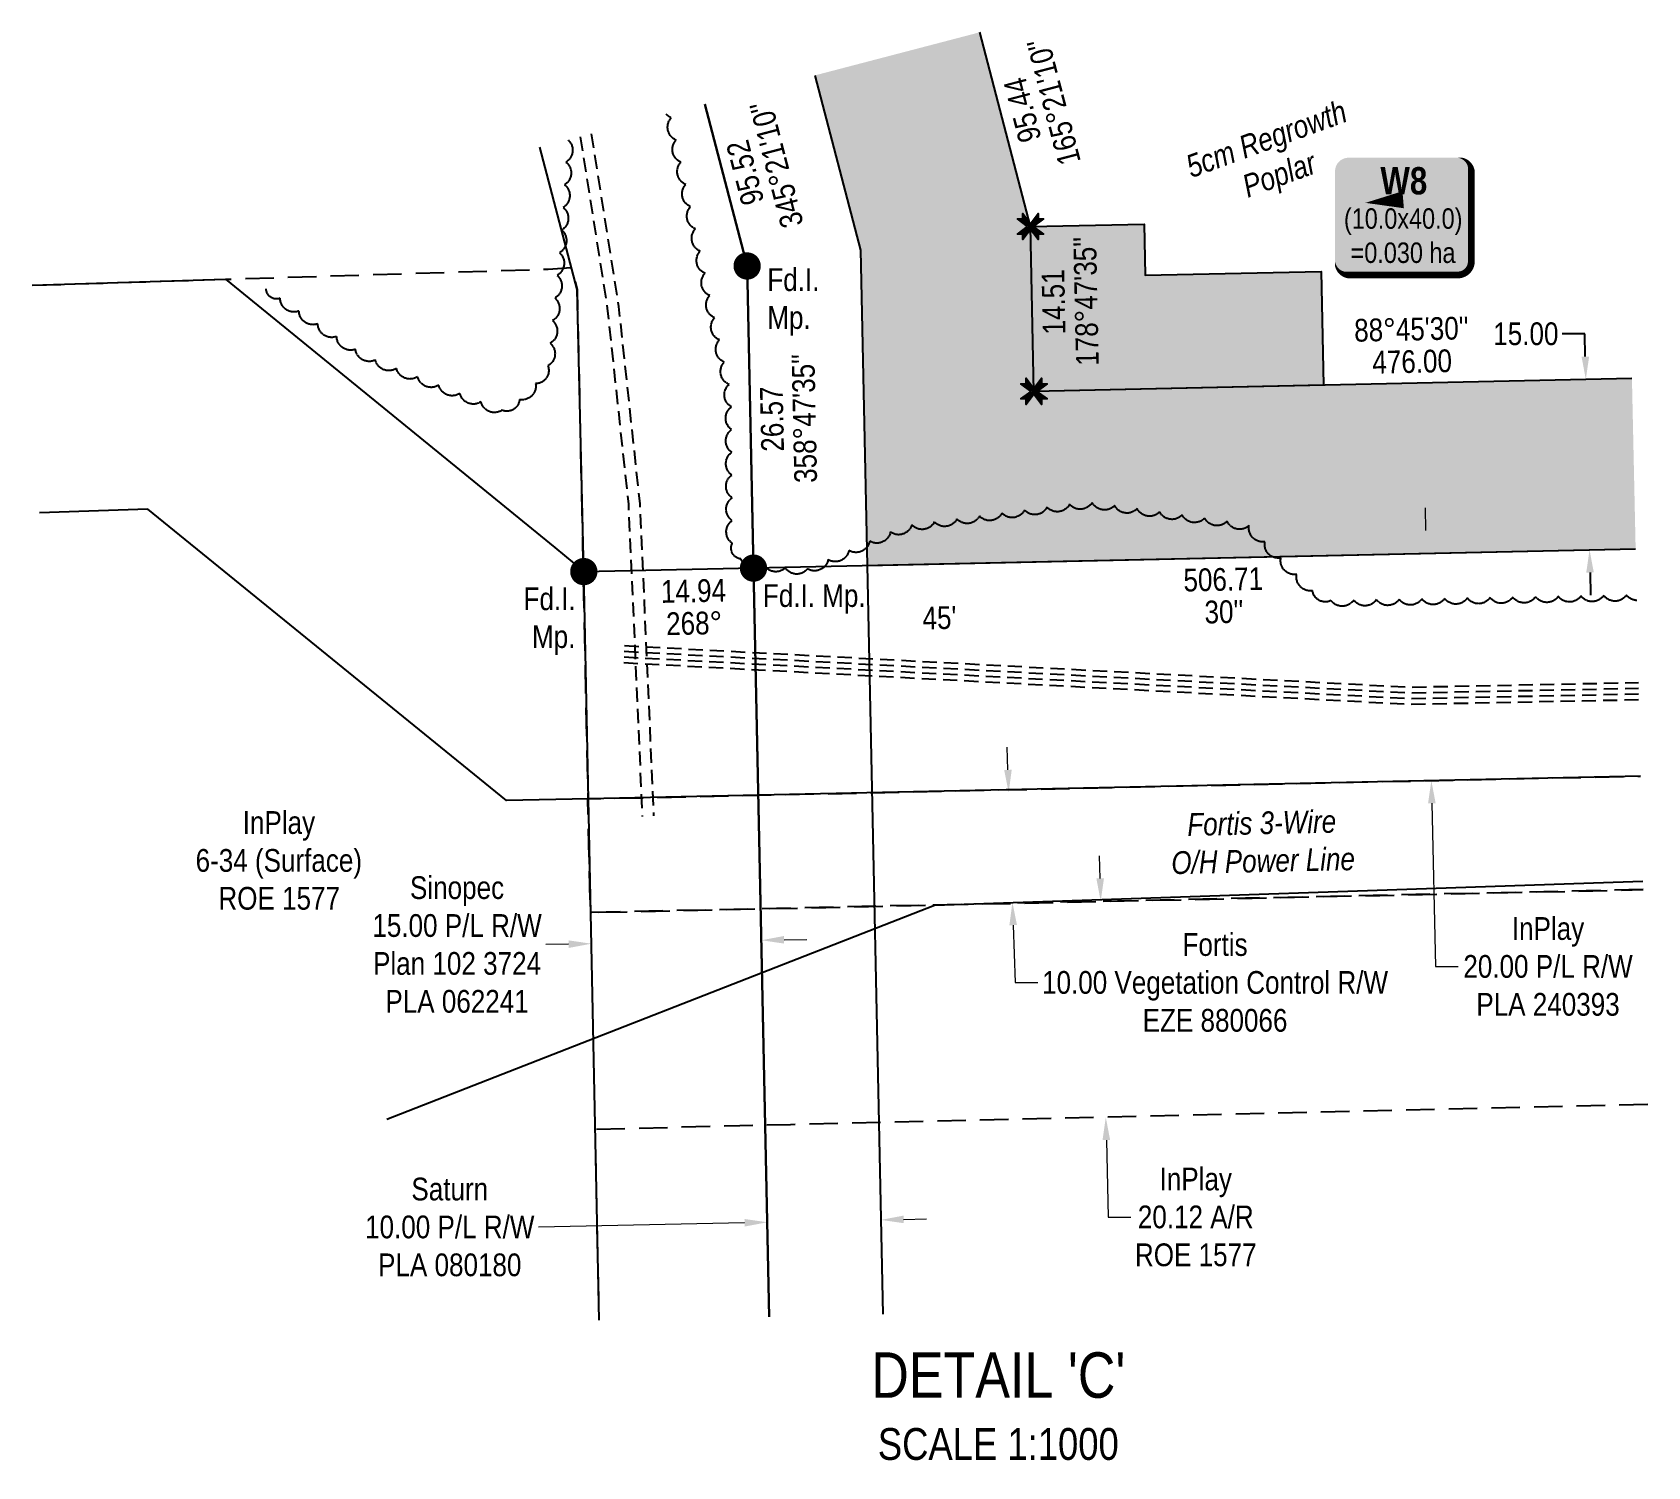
# Model space of a CAD drawing. Extents: x 605914 to 610440, y 5880595 to 5885290.
# Drawn here: x 607991 to 608702, y 5882427 to 5883058 of the extents above; entities that cross this region are included whole.
import ezdxf
from ezdxf.enums import TextEntityAlignment as Align

# ---------------------------------------------------------------- set-up
doc = ezdxf.new("R2010")
doc.units = 0
doc.header["$LTSCALE"] = 5
doc.header["$PDMODE"] = 34
doc.header["$PDSIZE"] = 0.03
for name, pattern in [('0', [1, 1, 0]), ('foc-ACCESSROAD', [3.75, 2.5, -1.25]), ('foc-FLOWLINE', [3.75, 2.5, -1.25]), ('UG_PIPE', [1.875, 1.25, -0.625])]:
    doc.linetypes.add(name, pattern=pattern)
doc.layers.get('Defpoints').update_dxf_attribs({"color": 9})
for name, color, linetype in [('AS-PIPE-UG', 44, 'UG_PIPE'), ('AS-POWER', 104, 'foc-POWER'), ('DETAIL-T', 7, 'Continuous'), ('F-EZE', 190, 'foc-FLOWLINE'), ('F-RW', 190, 'Continuous'), ('F-WS', 190, 'foc-ACCESSROAD'), ('L-BD', 7, 'Continuous'), ('L-MON', 1, 'Continuous'), ('L-MON-T', 1, 'Continuous'), ('P-PROPOSED', 10, 'Continuous'), ('P-PROPOSED-H', 21, 'Continuous'), ('P-TEMP-BLOCKS', 250, 'Continuous'), ('P-TEMP-H', 41, 'Continuous'), ('P-TEMP_WORKSPACE', 46, 'Continuous'), ('P-TXT', 4, 'Continuous'), ('T-BUSH', 110, '0'), ('T-BUSH-T', 110, 'Continuous')]:
    doc.layers.add(name, color=color, linetype=linetype)
for name, color, linetype, lineweight in [('F-AR-T', 190, 'Continuous', 9), ('F-EZE-T', 190, 'Continuous', 9), ('F-RW-T', 190, 'Continuous', 9), ('F-WS-T', 190, 'Continuous', 9)]:
    doc.layers.add(name, color=color, linetype=linetype, lineweight=lineweight)
doc.styles.add('175L', font='ARIALN.TTF', dxfattribs={"height": 20})
doc.styles.add('80', font='ARIALN.TTF', dxfattribs={"height": 10})
doc.styles.add('80CG', font='ARIALN.TTF', dxfattribs={"height": 10})
doc.styles.add('80L', font='ARIALN.TTF', dxfattribs={"height": 10})
doc.styles.add('80LS', font='ARIALNI.TTF', dxfattribs={"height": 10})
doc.styles.add('BOLD', font='ARIALNB.TTF')
doc.styles.add('foc-LtypeFont', font='ARIALN.TTF', dxfattribs={"height": 7.35})
doc.linetypes.add('foc-POWER', pattern='A,6,-1,["P",foc-LtypeFont,S=0.2,R=0,X=-0.625,Y=-0.75],-1.24,4', length=12.24)
doc.linetypes.add('foc-POWER-NOLINE', pattern='A,0,-4,["P",foc-LtypeFont,S=0.2,R=0,X=-0.625,Y=-0.75],-8.24', length=12.24)
doc.dimstyles.new('Compass 5 000', dxfattribs={"dimscale": 5, "dimtxt": 9, "dimasz": 2, "dimexe": 0.2, "dimexo": 0.0625, "dimgap": 0.5, "dimtad": 0, "dimtih": 1, "dimtoh": 1, "dimzin": 0, "dimdsep": 46, "dimtxsty": '80CG', "dimcen": 0.1, "dimse1": 1, "dimse2": 1, "dimclrd": 256, "dimclrt": 256, "dimaunit": 1, "dimadec": 4, "dimazin": 0, "dimtfac": 0.06, "dimtofl": 0, "dimtmove": 0, "dimatfit": 1, "dimfxl": 0.2, "dimtolj": 1, "dimtzin": 0, "dimlwd": -1, "dimarcsym": 0})

# ---------------------------------------------------------------- blocks, each defined once
blk = doc.blocks.new('fdia')
at = {"color": 255, "const_width": 1}
blk.add_lwpolyline([(-0.5, 0, 1), (0.5, 0, 1)], format="xyb", close=True, dxfattribs=at)
blk = doc.blocks.new('Fdiaa')
blk.add_blockref('fdia', (0, 0))
blk = doc.blocks.new('fdib')
at = {"color": 1, "const_width": 1.6}
blk.add_lwpolyline([(-0.4, 0, 1), (0.4, 0, 1)], format="xyb", close=True, dxfattribs=at)
at = {"color": 1}
blk.add_circle((0, 0), 0.8, dxfattribs=at)
blk = doc.blocks.new('Fdibb')
blk.add_blockref('fdib', (0, 0))
blk = doc.blocks.new('fdicc')
for name in ['Fdibb', 'Fdiaa']:
    blk.add_blockref(name, (0, 0))
blk = doc.blocks.new('FDI')
blk.add_blockref('fdicc', (0, 0))
blk = doc.blocks.new('TEMP')
h = blk.add_hatch(color=255)
h.dxf.hatch_style = 1
h.paths.add_polyline_path([(0, 0.25), (-0.67, 1.15), (-0.67, 0.67), (-1.15, 0.67), (-0.25, 0), (-1.15, -0.67), (-0.67, -0.67), (-0.67, -1.15), (0, -0.25), (0.67, -1.15), (0.67, -0.67), (1.15, -0.67), (0.25, 0), (1.15, 0.67), (0.67, 0.67), (0.67, 1.15)])
h.paths.add_polyline_path([(0.57, 0.85), (0.57, 0.57), (0.85, 0.57), (0.08, 0), (0.85, -0.57), (0.57, -0.57), (0.57, -0.85), (0, -0.08), (-0.57, -0.85), (-0.57, -0.57), (-0.85, -0.57), (-0.08, 0), (-0.85, 0.57), (-0.57, 0.57), (-0.57, 0.85), (0, 0.08)], flags=16)
h = blk.add_hatch(color=1)
h.dxf.hatch_style = 1
h.paths.add_polyline_path([(0, 0.08), (-0.57, 0.85), (-0.57, 0.57), (-0.85, 0.57), (-0.08, 0), (-0.85, -0.57), (-0.57, -0.57), (-0.57, -0.85), (0, -0.08), (0.57, -0.85), (0.57, -0.57), (0.85, -0.57), (0.08, 0), (0.85, 0.57), (0.57, 0.57), (0.57, 0.85)])
at = {"color": 1}
for p, q in [((-0.08, 0), (0.08, 0)), ((0, 0.08), (0, -0.08))]:
    blk.add_line(p, q, dxfattribs=at)
at = {"color": 255, "flags": 128}
blk.add_lwpolyline([(-0.25, 0), (-1.15, 0.67), (-0.67, 0.67), (-0.67, 1.15), (0, 0.25), (0.67, 1.15), (0.67, 0.67), (1.15, 0.67), (0.25, 0), (1.15, -0.67), (0.67, -0.67), (0.67, -1.15), (0, -0.25), (-0.67, -1.15), (-0.67, -0.67), (-1.15, -0.67)], close=True, dxfattribs=at)
at = {"color": 1, "flags": 128}
blk.add_lwpolyline([(-0.08, 0), (-0.85, 0.57), (-0.57, 0.57), (-0.57, 0.85), (0, 0.08), (0.57, 0.85), (0.57, 0.57), (0.85, 0.57), (0.08, 0), (0.85, -0.57), (0.57, -0.57), (0.57, -0.85), (0, -0.08), (-0.57, -0.85), (-0.57, -0.57), (-0.85, -0.57)], close=True, dxfattribs=at)
blk = doc.blocks.new('*D475')
at = {"layer": 'Defpoints', "color": 0, "transparency": 16777216}
for p in [(608595.19, 5882903.8), (608674.5, 5882905.52), (608596.81, 5882828.85)]:
    blk.add_point(p, dxfattribs=at)
at = {"layer": 'P-TXT', "transparency": 16777216}
for p, q in [((608674.07, 5882925.51), (608664.07, 5882925.51)), ((608674.28, 5882915.52), (608674.07, 5882925.51)), ((608676.34, 5882820.57), (608676.56, 5882810.57))]:
    blk.add_line(p, q, dxfattribs=at)
for points in [[(608675.95, 5882915.55), (608672.62, 5882915.48), (608674.5, 5882905.52)], [(608678.01, 5882820.6), (608674.68, 5882820.53), (608676.13, 5882830.57)]]:
    blk.add_solid(points, dxfattribs=at)
at = {"layer": 'P-TXT', "transparency": 16777216, "insert": (608648.13, 5882925.51), "char_height": 10, "attachment_point": 5, "style": '80CG'}
blk.add_mtext('\\A1;15.00', dxfattribs=at)
blk = doc.blocks.new('*D476')
at = {"layer": 'Defpoints', "color": 0, "transparency": 16777216}
for p in [(608608.12, 5882829.09), (608606.56, 5882729.07), (608610.29, 5882729.15)]:
    blk.add_point(p, dxfattribs=at)
at = {"layer": 'F-RW-T', "transparency": 16777216}
for p, q in [((608604.17, 5882839.01), (608603.96, 5882849)), ((608606.77, 5882719.08), (608608.33, 5882647.28)), ((608608.33, 5882647.28), (608618.33, 5882647.28))]:
    blk.add_line(p, q, dxfattribs=at)
for points in [[(608605.84, 5882839.04), (608602.51, 5882838.97), (608604.39, 5882829.01)], [(608608.44, 5882719.11), (608605.11, 5882719.04), (608606.56, 5882729.07)]]:
    blk.add_solid(points, dxfattribs=at)
at = {"layer": 'F-RW-T', "transparency": 16777216, "insert": (608657.87, 5882647.28), "char_height": 10, "attachment_point": 5, "style": '80CG'}
blk.add_mtext('\\A1;InPlay\\P20.00 P/L R/W\\PPLA 240393', dxfattribs=at)
blk = doc.blocks.new('*D478')
at = {"layer": 'Defpoints', "color": 0, "transparency": 16777216}
for p in [(608524.46, 5882727.29), (608422.3, 5882675.5), (608526.1, 5882679.01)]:
    blk.add_point(p, dxfattribs=at)
at = {"layer": 'F-EZE-T', "transparency": 16777216}
for p, q in [((608420.33, 5882733.78), (608419.99, 5882743.77)), ((608422.64, 5882665.51), (608423.49, 5882640.24)), ((608423.49, 5882640.24), (608433.49, 5882640.24))]:
    blk.add_line(p, q, dxfattribs=at)
for points in [[(608421.99, 5882733.83), (608418.66, 5882733.72), (608420.66, 5882723.78)], [(608424.3, 5882665.56), (608420.97, 5882665.45), (608422.3, 5882675.5)]]:
    blk.add_solid(points, dxfattribs=at)
at = {"layer": 'F-EZE-T', "transparency": 16777216, "insert": (608511.42, 5882640.24), "char_height": 10, "attachment_point": 5, "style": '80CG'}
blk.add_mtext('\\A1;Fortis\\P10.00 Vegetation Control R/W\\PEZE 880066', dxfattribs=at)
blk = doc.blocks.new('*D479')
at = {"layer": 'Defpoints', "color": 0, "transparency": 16777216}
for p in [(608396.34, 5882674.52), (608398.58, 5882579.45), (608463.37, 5882580.98)]:
    blk.add_point(p, dxfattribs=at)
at = {"layer": 'F-AR-T', "transparency": 16777216}
for p, q in [((608460.9, 5882686.05), (608460.66, 5882696.05)), ((608463.61, 5882570.98), (608464.41, 5882537.12)), ((608464.41, 5882537.12), (608474.41, 5882537.12))]:
    blk.add_line(p, q, dxfattribs=at)
for points in [[(608462.57, 5882686.09), (608459.23, 5882686.01), (608461.13, 5882676.05)], [(608465.28, 5882571.02), (608461.94, 5882570.95), (608463.37, 5882580.98)]]:
    blk.add_solid(points, dxfattribs=at)
at = {"layer": 'F-AR-T', "transparency": 16777216, "insert": (608502.94, 5882537.12), "char_height": 10, "attachment_point": 5, "style": '80CG'}
blk.add_mtext('\\A1;InPlay\\P20.12 A/R\\PROE 1577', dxfattribs=at)
blk = doc.blocks.new('*D480')
at = {"layer": 'Defpoints', "color": 0, "transparency": 16777216}
for p in [(608237.1, 5882658.34), (608237.12, 5882657.34), (608311.86, 5882659.86)]:
    blk.add_point(p, dxfattribs=at)
at = {"layer": 'F-RW-T', "transparency": 16777216}
for p, q in [((608227.12, 5882657.14), (608217.12, 5882656.93)), ((608321.87, 5882659.06), (608331.87, 5882659.26))]:
    blk.add_line(p, q, dxfattribs=at)
for points in [[(608321.84, 5882660.73), (608321.91, 5882657.39), (608311.88, 5882658.86)], [(608227.09, 5882658.8), (608227.15, 5882655.47), (608237.12, 5882657.34)]]:
    blk.add_solid(points, dxfattribs=at)
at = {"layer": 'F-RW-T', "transparency": 16777216, "insert": (608178.04, 5882656.93), "char_height": 10, "attachment_point": 5, "style": '80CG'}
blk.add_mtext('\\A1;Sinopec\\P15.00 P/L R/W\\PPlan 102 3724\\PPLA 062241', dxfattribs=at)
blk = doc.blocks.new('*D481')
at = {"layer": 'Defpoints', "color": 0, "transparency": 16777216}
for p in [(608314.48, 5882535.36), (608364.45, 5882536.42), (608364.46, 5882535.88)]:
    blk.add_point(p, dxfattribs=at)
at = {"layer": 'F-RW-T', "transparency": 16777216}
for p, q in [((608304.49, 5882534.62), (608213.91, 5882532.71)), ((608374.46, 5882536.09), (608384.46, 5882536.3))]:
    blk.add_line(p, q, dxfattribs=at)
for points in [[(608304.46, 5882536.28), (608304.53, 5882532.95), (608314.49, 5882534.83)], [(608374.42, 5882537.76), (608374.49, 5882534.43), (608364.46, 5882535.88)]]:
    blk.add_solid(points, dxfattribs=at)
at = {"layer": 'F-RW-T', "transparency": 16777216, "insert": (608174.83, 5882532.71), "char_height": 10, "attachment_point": 5, "style": '80CG'}
blk.add_mtext('\\A1;Saturn\\P10.00 P/L R/W\\PPLA 080180', dxfattribs=at)
blk = doc.blocks.new('*U568')
at = {"true_color": 0xff8aff}
h = blk.add_hatch(color=211, dxfattribs=at)
edge = h.paths.add_edge_path()
edge.add_line((-24, -33.11), (24, -33.11))
edge.add_arc((24, -27.11), 6, 270, 360)
edge.add_line((30, -27.11), (30, 12.5))
edge.add_arc((24, 12.5), 6, 0, 90)
edge.add_line((24, 18.5), (-24, 18.5))
edge.add_arc((-24, 12.5), 6, 90, 180)
edge.add_line((-30, 12.5), (-30, -27.11))
edge.add_arc((-24, -27.11), 6, 180, 270)
at = {"color": 250, "flags": 128}
blk.add_lwpolyline([(-24, -33.11, 3, 3, 0), (24, -33.11, 3, 3, 0.414214), (30, -27.11, 3, 3, 0), (30, 12.5, 3, 0, 0.414214), (24, 18.5, 0, 0, 0), (-24, 18.5, 0, 0, 0.414214), (-30, 12.5, 0, 0, 0), (-30, -27.11, 0, 3, 0.414214)], format="xyseb", close=True, dxfattribs=at)
at = {"flags": 128}
blk.add_lwpolyline([(-16.6, -1.37, 0, 7.5, 0), (0, 0, 0, 0, 0)], format="xyseb", dxfattribs=at)
at = {"color": 250}
for tag, p, height, style in [('TEMP_AREA_W1_001', (-9.21, 2.24), 12, 'BOLD'), ('ENTER_TEXT_001', (-30.66, -12.78), 9, '80')]:
    blk.add_attdef(tag, p, '', height=height, dxfattribs=dict(at, style=style))

msp = doc.modelspace()

# ---------------------------------------------------------------- hatches: boundary and pattern name
at = {"layer": 'P-PROPOSED-H'}
h = msp.add_hatch(color=256, dxfattribs=at)
h.dxf.hatch_style = 1
h.paths.add_polyline_path([(608694.783, 5882905.957), (608431.768, 5882900.254), (608430.241, 5882972.735), (608407.917, 5883058.145), (608335.384, 5883039.186), (608355.474, 5882962.324), (608358.395, 5882823.675), (608696.409, 5882831.005)])
at = {"layer": 'P-TEMP-H'}
h = msp.add_hatch(color=256, dxfattribs=at)
h.dxf.hatch_style = 1
h.paths.add_polyline_path([(608559.163, 5882903.016), (608431.768, 5882900.254), (608430.241, 5882972.735), (608480.21, 5882973.788), (608480.684, 5882951.306), (608558.079, 5882952.985)])

# ---------------------------------------------------------------- linework, layer by layer
at = {"layer": 'AS-PIPE-UG', "flags": 128}
for points in [[(608232.236, 5883012.226), (608244.124, 5882936.883), (608253.379, 5882850.593), (608256.414, 5882783.038), (608259.489, 5882713.293)], [(608237.095, 5883013.496), (608249.08, 5882937.539), (608258.365, 5882850.972), (608261.407, 5882783.262), (608264.482, 5882713.513)], [(608251.739, 5882788.421), (608597.106, 5882770.175), (608697.623, 5882772.196)], [(608251.344, 5882780.934), (608596.984, 5882762.674), (608697.786, 5882764.701)], [(608251.475, 5882783.43), (608597.024, 5882765.175), (608697.732, 5882767.2)], [(608251.607, 5882785.925), (608597.065, 5882767.675), (608697.678, 5882769.698)]]:
    msp.add_lwpolyline(points, dxfattribs=at)
at = {"layer": 'AS-POWER', "linetype": 'foc-POWER-NOLINE', "flags": 128}
msp.add_lwpolyline([(608388.092, 5882674.346), (608699.577, 5882684.881)], dxfattribs=at)
at = {"layer": 'AS-POWER', "flags": 128}
msp.add_lwpolyline([(608147.106, 5882580.217), (608388.092, 5882674.346)], dxfattribs=at)
at = {"layer": 'F-EZE', "flags": 128}
msp.add_lwpolyline([(608699.659, 5882681.108), (608236.634, 5882671.059), (608235.581, 5882721.028), (608698.576, 5882731.068)], dxfattribs=at)
at = {"layer": 'F-RW'}
for points in [[(608335.384, 5883039.186), (608355.474, 5882962.324), (608358.395, 5882823.675), (608365.335, 5882494.371)], [(608287.028, 5883026.547), (608305.629, 5882955.383), (608308.429, 5882822.513), (608315.366, 5882493.318)], [(608315.366, 5882493.318), (608305.629, 5882955.383), (608287.028, 5883026.547)], [(608240.483, 5882491.74), (608233.794, 5882820.973), (608230.861, 5882944.971), (608214.495, 5883007.589)], [(607991.226, 5882946.877), (608076.256, 5882949.546), (608221.104, 5882831.573), (608233.794, 5882820.973), (608696.409, 5882831.005)], [(608698.576, 5882731.068), (608235.824, 5882721.033), (608199.799, 5882720.252), (608042.043, 5882848.373), (607994.365, 5882846.877)]]:
    msp.add_lwpolyline(points, dxfattribs=at)
at = {"layer": 'F-WS', "flags": 128}
for points in [[(607991.226, 5882946.877), (608076.256, 5882949.546), (608218.048, 5882954), (608228.299, 5882954.776), (608230.861, 5882944.971), (608231.895, 5882895.92), (608236.634, 5882671.059), (608699.659, 5882681.108)], [(608701.709, 5882586.597), (608324.765, 5882577.716), (608302.472, 5882577.194), (608274.751, 5882576.539), (608238.644, 5882575.659), (608240.411, 5882491.782)]]:
    msp.add_lwpolyline(points, dxfattribs=at)
at = {"layer": 'P-PROPOSED', "flags": 128}
msp.add_lwpolyline([(608694.783, 5882905.957), (608431.768, 5882900.254), (608430.241, 5882972.735), (608407.917, 5883058.145)], dxfattribs=at)
at = {"layer": 'P-TEMP_WORKSPACE'}
msp.add_lwpolyline([(608559.163, 5882903.016), (608431.768, 5882900.254), (608430.241, 5882972.735), (608480.21, 5882973.788), (608480.684, 5882951.306), (608558.079, 5882952.985)], close=True, dxfattribs=at)
at = {"layer": 'T-BUSH', "flags": 128}
for points in [[(608696.901, 5882808.281, -0.2210734), (608692.356, 5882810.686, -0.5205671), (608682.362, 5882810.5, -0.5205671), (608672.367, 5882810.314, -0.5205671), (608662.373, 5882810.128, -0.5205671), (608652.379, 5882809.942, -0.5205671), (608642.384, 5882809.756, -0.5205671), (608632.39, 5882809.569, -0.5205671), (608622.396, 5882809.383, -0.5205671), (608612.402, 5882809.197, -0.5205671), (608602.407, 5882809.011, -0.5205671), (608592.413, 5882808.825, -0.5205671), (608582.419, 5882808.639, -0.5205671), (608572.424, 5882808.453, -0.5205671), (608562.43, 5882808.267, -0.5205671), (608554.3, 5882812.614, -0.5205671), (608547.328, 5882819.777, -0.5205671), (608540.355, 5882826.94, -0.5205671), (608533.383, 5882834.103, -0.5205671), (608526.41, 5882841.265, -0.5205671), (608516.754, 5882843.129, -0.5205671), (608506.854, 5882844.512, -0.5205671), (608496.954, 5882845.896, -0.5205671), (608487.054, 5882847.279, -0.5205671), (608477.155, 5882848.662, -0.5205671), (608467.255, 5882850.046, -0.5205671), (608457.355, 5882851.429, -0.5205671), (608447.445, 5882850.598, -0.5205671), (608437.534, 5882849.302, -0.5205671), (608427.622, 5882848.006, -0.5205671), (608417.71, 5882846.71, -0.5205671), (608407.799, 5882845.415, -0.5205671), (608397.887, 5882844.119, -0.5205671), (608387.975, 5882842.823, -0.5205671), (608378.064, 5882841.527, -0.5205671), (608368.663, 5882838.412, -0.5205671), (608359.528, 5882834.355, -0.5205671), (608350.392, 5882830.298, -0.5205671), (608341.256, 5882826.241, -0.5205671), (608332.121, 5882822.184, -0.5205671), (608322.49, 5882822.607, -0.5205671), (608312.688, 5882824.571, -0.5205671), (608302.887, 5882826.535, -0.5205671), (608299.094, 5882833.451, -0.5205671), (608299.038, 5882843.447, -0.5205671), (608298.982, 5882853.442, -0.5205671), (608298.927, 5882863.438, -0.5205671), (608298.871, 5882873.434, -0.5205671), (608298.815, 5882883.43, -0.5205671), (608298.759, 5882893.426, -0.5205671), (608297.685, 5882903.31, -0.5205671), (608295.568, 5882913.079, -0.5205671), (608293.451, 5882922.848, -0.5205671), (608291.334, 5882932.618, -0.5205671), (608289.217, 5882942.387, -0.5205671), (608287.1, 5882952.156, -0.5205671), (608284.983, 5882961.925, -0.5205671), (608282.866, 5882971.695, -0.5205671), (608280.749, 5882981.464, -0.5205671), (608278.632, 5882991.233, -0.5205671), (608276.515, 5883001.003, -0.5205671), (608274.398, 5883010.772, -0.5205671), (608272.281, 5883020.541, -0.1123597), (608270.079, 5883022.117)], [(608226.852, 5883010.819, -0.5024649), (608225.949, 5883001.07, -0.5205671), (608225.312, 5882991.094, -0.5205671), (608224.676, 5882981.118, -0.5205671), (608224.037, 5882971.143, -0.5205671), (608223.031, 5882961.198, -0.5205671), (608222.024, 5882951.252, -0.5205671), (608221.018, 5882941.307, -0.5205671), (608220.012, 5882931.362, -0.5205671), (608219.006, 5882921.417, -0.5205671), (608218, 5882911.471, -0.5205671), (608212.588, 5882903.636, -0.5205671), (608205.47, 5882896.618, -0.5205671), (608197.869, 5882891.971, -0.5205671), (608188.575, 5882895.649, -0.5205671), (608179.28, 5882899.328, -0.5205671), (608169.986, 5882903.007, -0.5205671), (608160.691, 5882906.685, -0.5205671), (608151.397, 5882910.364, -0.5205671), (608142.102, 5882914.042, -0.5205671), (608133.369, 5882918.784, -0.5205671), (608125.086, 5882924.381, -0.5205671), (608116.804, 5882929.977, -0.5205671), (608108.521, 5882935.573, -0.5205671), (608100.239, 5882941.17, -0.5205671), (608094.093, 5882945.323)]]:
    msp.add_lwpolyline(points, format="xyb", dxfattribs=at)

# ---------------------------------------------------------------- block references
at = {"layer": 'L-MON', "xscale": 4.999999999999987, "yscale": 4.999999999999987, "zscale": 4.999999999999987}
for p in [(608430.241, 5882972.735), (608431.768, 5882900.254)]:
    msp.add_blockref('TEMP', p, dxfattribs=at)
at = {"layer": 'P-TEMP-BLOCKS'}
ref = msp.add_blockref('*U568', (608594.166, 5882984.517), dxfattribs=dict(at, xscale=0.99960113, yscale=0.99960113, zscale=0.99960113))
ref.add_attrib('TEMP_AREA_W1_001', 'W8', (608584.143, 5882986.863), dxfattribs={"layer": '0', "color": 250, "height": 11.9952, "style": 'BOLD'})
ref.add_attrib('ENTER_TEXT_001', '(10.0x40.0)', (608568.103, 5882971.745), dxfattribs={"layer": '0', "color": 250, "height": 8.99641, "style": '80'})
ref.add_attrib('ENTER_TEXT_002', '=0.030 ha', (608571.043, 5882956.714), dxfattribs={"layer": '0', "color": 250, "height": 8.9964, "style": '80'})

# ---------------------------------------------------------------- texts
at = {"layer": 'AS-POWER', "insert": (608491.133, 5882714.554), "char_height": 9.98865, "attachment_point": 1, "rotation": 1.269087, "style": '80L'}
msp.add_mtext_dynamic_manual_height_columns('\\pi7.9707;{\\fArial Narrow|b0|i1|c0|p34;Fortis 3-Wire\\P\\pi0.57459;O/H Power Line}', width=80.5814, gutter_width=49.993, heights=[0], dxfattribs=at)
at = {"layer": 'DETAIL-T', "color": 3, "insert": (608416.1, 5882453.887), "char_height": 19.97827, "width": 110.84345, "attachment_point": 5, "style": '80CG', "bg_fill": 3, "box_fill_scale": 1.15, "bg_fill_color": 256, "bg_fill_true_color": 256, "bg_fill_transparency": 0}
msp.add_mtext("DETAIL 'C'\\P{\\H0.7x;SCALE 1:1000}", dxfattribs=at)
at = {"layer": 'F-WS-T', "insert": (608062.808, 5882715.631), "char_height": 9.99597, "attachment_point": 1, "style": '175L'}
msp.add_mtext_dynamic_manual_height_columns('\\pi20.98;InPlay\\P\\pi0.25469;6-34 (Surface)\\P\\pi10.275;ROE 1577', width=72.59491, gutter_width=99.96, heights=[0], dxfattribs=at)
at = {"layer": 'L-BD', "style": '80L'}
for s, height, rotation, p in [("165°21'10''", 9.99601, 104.647778, (608440.45, 5883027.557)), ('95.44', 9.996, 104.647778, (608426.669, 5883023.955)), ("345°21'10''", 9.99601, 104.647778, (608318.505, 5883000)), ('95.52', 9.996, 104.647778, (608304.724, 5882996.398)), ("178°47'35''", 9.99601, 91.207222, (608454.68, 5882939.849)), ('14.51', 9.996, 91.207222, (608440.438, 5882939.549)), ("88°45'30''", 9.996, 1.2475, (608597.798, 5882927.622)), ("358°47'35''", 9.99601, 91.207222, (608330.787, 5882888.346)), ('476.00', 9.996, 1.2475, (608598.108, 5882913.381)), ('26.57', 9.996, 91.207222, (608316.546, 5882888.046)), ('14.94', 9.996, 1.2423, (608282.024, 5882812.52)), ('506.71', 9.996, 1.2423, (608515.044, 5882817.574)), ('268°', 9.996, 1.2423, (608282.333, 5882798.279)), ("45'", 9.996, 1.2423, (608390.227, 5882800.619)), ("30''", 9.996, 1.2423, (608515.353, 5882803.333))]:
    msp.add_text(s, height=height, rotation=rotation, dxfattribs=at).set_placement(p, align=Align.MIDDLE)
at = {"layer": 'T-BUSH-T', "insert": (608532.243, 5883016), "char_height": 9.99202, "width": 73.60196, "attachment_point": 2, "rotation": 20, "style": '80LS'}
msp.add_mtext('5cm Regrowth Poplar', dxfattribs=at)

# ---------------------------------------------------------------- dimensions: what is measured, and where the dimension line sits
at = {"layer": 'F-AR-T'}
dim = msp.add_linear_dim(base=(608463.374, 5882580.982), p1=(608396.337, 5882674.525), p2=(608398.577, 5882579.455), angle=271.34966, text='InPlay\\P20.12 A/R\\PROE 1577', dimstyle='Compass 5 000', dxfattribs=at)
dim.commit()
dim.dimension.update_dxf_attribs({"geometry": '*D479', "text_midpoint": (608502.941, 5882537.121), "dimtype": 161})
at = {"layer": 'F-EZE-T'}
dim = msp.add_linear_dim(base=(608422.298, 5882675.503), p1=(608524.464, 5882727.293), p2=(608526.097, 5882679.014), angle=271.93709, text='Fortis\\P10.00 Vegetation Control R/W\\PEZE 880066', dimstyle='Compass 5 000', dxfattribs=at)
dim.commit()
dim.dimension.update_dxf_attribs({"geometry": '*D478', "text_midpoint": (608511.423, 5882640.244), "dimtype": 161})
at = {"layer": 'F-RW-T'}
for base, p1, p2, angle, text, picture, middle in [((608606.557, 5882729.073), (608608.121, 5882829.09), (608610.288, 5882729.154), 271.2423, 'InPlay\\P20.00 P/L R/W\\PPLA 240393', '*D476', (608657.87, 5882647.282)), ((608364.46, 5882535.881), (608314.48, 5882535.363), (608364.449, 5882536.416), 1.207228, 'Saturn\\P10.00 P/L R/W\\PPLA 080180', '*D481', (608174.826, 5882532.709))]:
    dim = msp.add_linear_dim(base=base, p1=p1, p2=p2, angle=angle, text=text, dimstyle='Compass 5 000', dxfattribs=at)
    dim.commit()
    dim.dimension.update_dxf_attribs({"geometry": picture, "text_midpoint": middle, "dimtype": 161})
dim = msp.add_aligned_dim(p1=(608311.856, 5882659.857), p2=(608237.098, 5882658.338), distance=1, text='Sinopec\\P15.00 P/L R/W\\PPlan 102 3724\\PPLA 062241', dimstyle='Compass 5 000', dxfattribs=at)
dim.commit()
dim.dimension.update_dxf_attribs({"geometry": '*D480', "text_midpoint": (608178.037, 5882656.933)})
at = {"layer": 'P-TXT'}
dim = msp.add_linear_dim(base=(608674.501, 5882905.518), p1=(608596.812, 5882828.845), p2=(608595.187, 5882903.798), angle=91.2423, text='15.00', dimstyle='Compass 5 000', dxfattribs=at)
dim.commit()
dim.dimension.update_dxf_attribs({"geometry": '*D475', "text_midpoint": (608648.13, 5882925.513), "dimtype": 161})

# ---------------------------------------------------------------- next in the draw order: texts
at = {"layer": 'L-MON-T', "attachment_point": 1, "style": '80L', "bg_fill": 3, "box_fill_scale": 1.15, "bg_fill_color": 256, "bg_fill_true_color": 256, "bg_fill_transparency": 0}
for s, width, insert, char_height in [('Fd.I.\\PMp.', 22.02256, (608314.501, 5882954.37), 9.9902), ('\\pi1.0608;Fd.I. Mp.', 44.28595, (608311.513, 5882815.434), 9.99024), ('\\pi1.0608;Fd.I.\\P\\pi4.7747;Mp.', 22.02256, (608206.239, 5882814.032), 9.99024)]:
    msp.add_mtext_dynamic_manual_height_columns(s, width=width, gutter_width=49.98, heights=[0], dxfattribs=dict(at, insert=insert, char_height=char_height))

# ---------------------------------------------------------------- next in the draw order: linework, layer by layer
at = {"layer": 'P-PROPOSED', "flags": 128}
msp.add_lwpolyline([(608335.384, 5883039.186), (608355.474, 5882962.324), (608358.395, 5882823.675), (608696.409, 5882831.005)], dxfattribs=at)

# ---------------------------------------------------------------- next in the draw order: block references
at = {"layer": 'L-MON', "xscale": 4.999999999999987, "yscale": 4.999999999999987, "zscale": 4.999999999999987}
for p in [(608305.629, 5882955.383), (608233.794, 5882820.973), (608308.429, 5882822.513)]:
    msp.add_blockref('FDI', p, dxfattribs=at)

doc.saveas('drawing.dxf')
